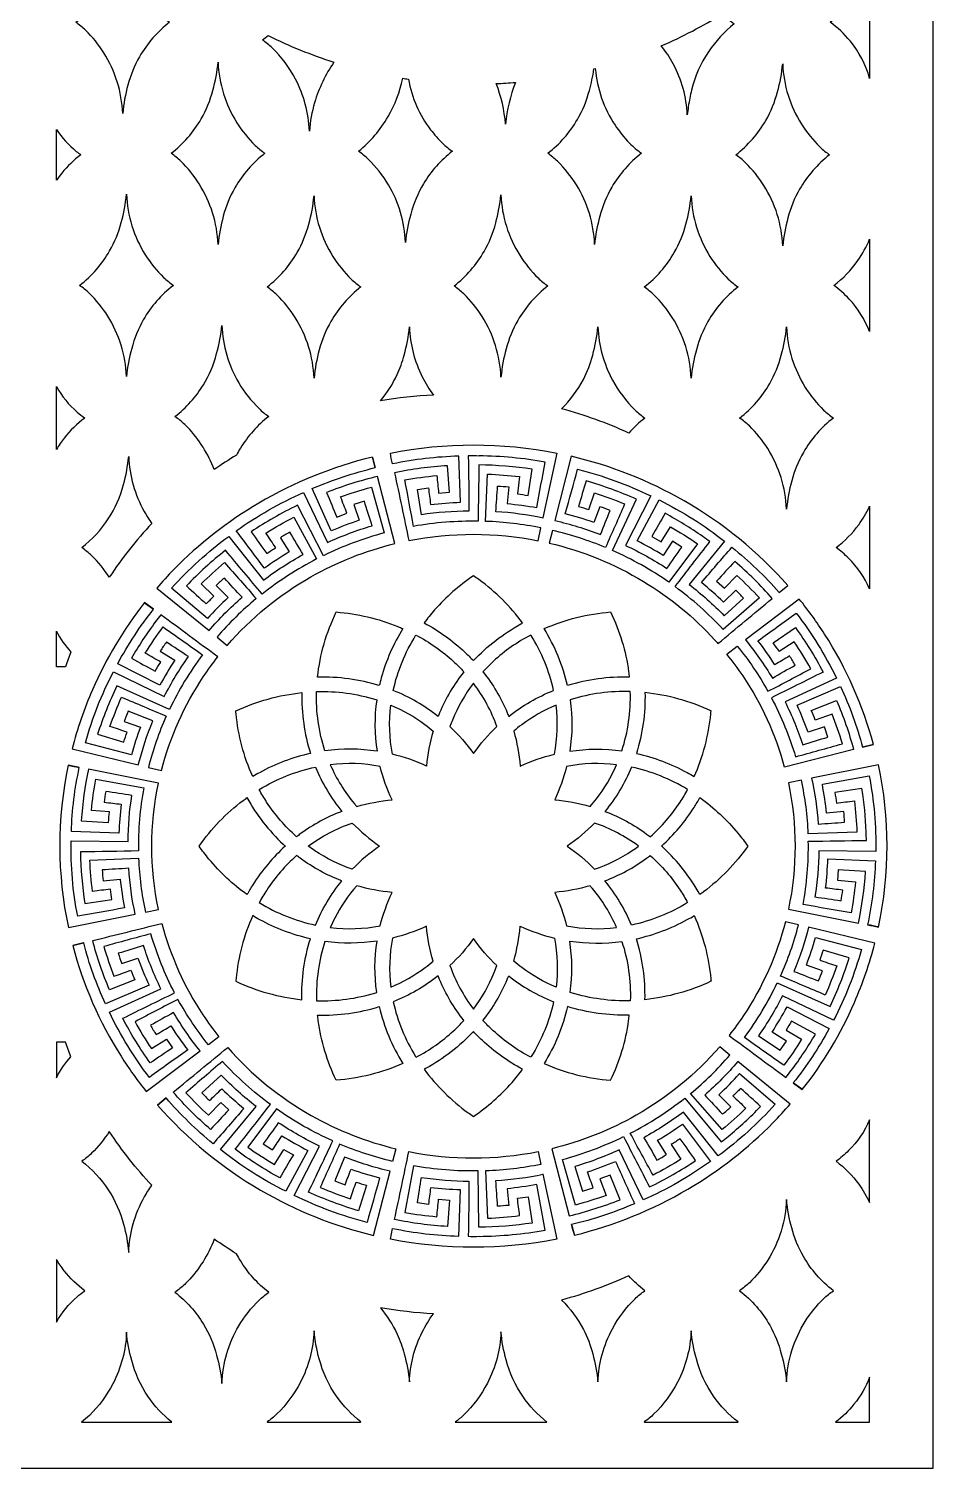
# Model space of a CAD drawing. Header units: millimetres. Extents: x -250 to 750, y -1000 to 1000.
# Drawn here: x 260 to 750, y -1000 to -220 of the extents above; entities that cross this region are included whole.
import ezdxf

# ---------------------------------------------------------------- set-up
doc = ezdxf.new("R2010")
doc.units = ezdxf.units.MM
doc.layers.add('Default', color=70, linetype='Continuous')

msp = doc.modelspace()

# ---------------------------------------------------------------- linework, layer by layer
at = {"layer": 'Default'}
msp.add_lwpolyline([(250, 1000), (-250, 1000), (-250, -1000), (250, -1000), (249.78, -1000), (749.78, -1000), (749.78, 1000), (249.78, 1000)], close=True, dxfattribs=at)
for points in [[(310.65, -265.99, 0.13167), (300.45, -233.19, 0.058193), (290.52, -220.91, 0.03617), (285.24, -216.61, 0.098327), (301.52, -197.95, 0.067353), (307.8, -182.51, 0.046193), (310.65, -167.24, 0.13167), (320.84, -200.04, 0.058193), (330.77, -212.31, 0.03617), (336.05, -216.61, 0.098327), (319.77, -235.28, 0.067353), (313.49, -250.72, 0.046193)], [(715.29, -186.21), (715.29, -247.02, 0.106176), (704.82, -226.76, 0.067115), (693.87, -216.61, 0.082752), (708.36, -200.66, 0.062735)], [(635.6, -212.07, 0.043765), (641.97, -217.43, 0.077604), (627.99, -232.68, 0.087097), (618.87, -253.39, 0.009958), (617.9, -257.71, 0.027135), (616.57, -266.81, 0.112816), (608.95, -239.22, 0.045019), (602.46, -229.4, 0.037538)], [(425.12, -238.21, 0.079359), (414.64, -260.2, 0.051204), (411.78, -275.54, 0.111278), (404.29, -247.45, 0.078427), (391.65, -230.47, 0.036127), (386.38, -226.17, 0.019283), (389.44, -223.81, 0.038225)], [(362.32, -337, 0.13167), (352.12, -304.2, 0.058193), (342.19, -291.93, 0.03617), (336.92, -287.63, 0.098327), (353.19, -268.96, 0.067353), (359.48, -253.52, 0.046193), (362.32, -238.25, 0.13167), (372.51, -271.05, 0.058193), (382.44, -283.32, 0.03617), (387.72, -287.63, 0.098327), (371.45, -306.29, 0.067353), (365.16, -321.73, 0.046193)], [(566.72, -241.73, 0.12549), (577.4, -272.37, 0.046784), (585.27, -282.13, 0.04634), (591.74, -287.63, 0.09654), (575.69, -305.91, 0.069127), (569.18, -321.73, 0.046185), (566.34, -337, 0.129347), (556.47, -304.73, 0.06049), (546.22, -291.93, 0.036119), (540.94, -287.63, 0.09654), (556.99, -269.34, 0.069127), (563.5, -253.52, 0.035119), (565.92, -241.94)], [(668.24, -337.82, 0.13167), (658.04, -305.02, 0.058193), (648.11, -292.75, 0.03617), (642.84, -288.45, 0.098327), (659.11, -269.78, 0.067353), (665.4, -254.34, 0.046193), (668.24, -239.07, 0.13167), (678.43, -271.87, 0.058193), (688.36, -284.15, 0.03617), (693.64, -288.45, 0.098327), (677.37, -307.11, 0.067353), (671.08, -322.55, 0.046193)], [(465.45, -247.46, 0.118206), (477.49, -274.86, 0.037492), (483.99, -282.21, 0.036124), (489.27, -286.51, 0.093178), (473.64, -304.08, 0.072449), (466.71, -320.61, 0.046195), (463.87, -335.88, 0.124955), (454.61, -304.61, 0.064873), (443.74, -290.81, 0.036124), (438.47, -286.51, 0.088868), (454.45, -267.71, 0.081724), (462.37, -246.99, 0.003065)], [(523.45, -249.18, 0.072366), (518.11, -271.8, 0.0699), (513.05, -249.85, 0.010221)], [(274.79, -274.72, 0.07813), (285.52, -286.55, 0.015117), (288.02, -288.45, 0.065676), (277.62, -298.34, 0.022), (274.79, -302.17)], [(312.71, -408.58, 0.13167), (302.52, -375.78, 0.058193), (292.59, -363.5, 0.03617), (287.31, -359.2, 0.098327), (303.58, -340.53, 0.067353), (309.87, -325.1, 0.046193), (312.71, -309.82, 0.13167), (322.91, -342.62, 0.058193), (332.84, -354.9, 0.03617), (338.11, -359.2, 0.098327), (321.84, -377.87, 0.067353), (315.55, -393.31, 0.046193)], [(414.32, -409.4, 0.13167), (404.12, -376.6, 0.058193), (394.2, -364.32, 0.03617), (388.92, -360.02, 0.098327), (405.19, -341.36, 0.067353), (411.48, -325.92, 0.046193), (414.32, -310.65, 0.13167), (424.52, -343.45, 0.058193), (434.44, -355.72, 0.03617), (439.72, -360.02, 0.098327), (423.45, -378.69, 0.067353), (417.16, -394.13, 0.046193)], [(515.6, -408.84, 0.13167), (505.4, -376.04, 0.058193), (495.47, -363.76, 0.03617), (490.2, -359.46, 0.098327), (506.47, -340.79, 0.067353), (512.76, -325.36, 0.046193), (515.6, -310.08, 0.13167), (525.79, -342.88, 0.058193), (535.72, -355.16, 0.03617), (541, -359.46, 0.098327), (524.73, -378.13, 0.067353), (518.44, -393.57, 0.046193)], [(618.63, -409.4, 0.13167), (608.44, -376.6, 0.058193), (598.51, -364.32, 0.03617), (593.23, -360.02, 0.098327), (609.5, -341.36, 0.067353), (615.79, -325.92, 0.046193), (618.63, -310.65, 0.13167), (628.83, -343.45, 0.058193), (638.76, -355.72, 0.03617), (644.03, -360.02, 0.098327), (627.76, -378.69, 0.067353), (621.47, -394.13, 0.046193)], [(715.29, -334.21), (715.29, -384.2, 0.095715), (704.3, -366.57, 0.049888), (695.94, -359.2, 0.078311), (708.95, -345.76, 0.056149)], [(360.24, -458.98, 0.101272), (345.8, -436.07, 0.007988), (344.26, -434.52, 0.036186), (338.98, -430.21, 0.0913), (354.37, -413.04, 0.074353), (361.55, -396.11, 0.046196), (364.39, -380.84, 0.124422), (373.57, -411.99, 0.065368), (384.51, -425.91, 0.036186), (389.79, -430.21, 0.0913), (374.4, -447.39, 0.01697), (372.3, -451.1, 0.016249)], [(450.26, -421.78, 0.067634), (459.36, -407.54, 0.045459), (463.15, -396.93, 0.046196), (465.99, -381.66, 0.106702), (472.92, -408.66, 0.04336), (479.01, -418.59, 0.031831)], [(548.46, -426.04, 0.07888), (560.25, -410.11, 0.056996), (565.31, -396.93, 0.046196), (568.15, -381.66, 0.114461), (576.03, -410.5, 0.075284), (588.27, -426.73, 0.036173), (593.55, -431.04, 0.046501), (584.84, -439.19, 0.042898)], [(670.31, -480.41, 0.13167), (660.11, -447.61, 0.058193), (650.18, -435.34, 0.03617), (644.9, -431.04, 0.098327), (661.18, -412.37, 0.067353), (667.47, -396.93, 0.046193), (670.31, -381.66, 0.13167), (680.5, -414.46, 0.058193), (690.43, -426.73, 0.03617), (695.71, -431.04, 0.098327), (679.43, -449.7, 0.067353), (673.15, -465.14, 0.046193)], [(274.79, -414.04, 0.087251), (285.95, -427.8, 0.025309), (290.09, -431.04, 0.069268), (278.92, -441.91, 0.033205), (274.79, -448.03)], [(303.4, -517.32, 0.056067), (293.78, -505.53, 0.03618), (288.5, -501.23, 0.083432), (302.84, -485.71, 0.082204), (311.06, -467.12, 0.046195), (313.9, -451.85, 0.118902), (322.35, -481.73, 0.028439), (326.48, -488.17, 0.043251)], [(445.94, -452.17, 0.013999), (447.48, -457.92, -0.005941), (445.99, -452.16, 0.073193), (384.47, -477.16, 0.065962), (338.27, -513.22, 0.015293), (329.12, -523.13), (357.43, -546.21, -0.03577), (375.35, -528.12, -0.001948), (365.73, -517.77, 0.025408), (361.29, -521.77), (367.74, -528.29, 0.020047), (356.53, -539.7), (337.17, -523.18, -0.051555), (368.09, -495.16), (386.86, -518.91, -0.03533), (408.39, -505, -0.002649), (401.3, -492.89, 0.019704), (396.07, -495.86, -0.003616), (400.92, -503.59, 0.01917), (387.43, -512.37, 0.001623), (372.22, -492.18, -0.051017), (408.65, -471.31), (421.68, -498.43, -0.035068), (445.8, -489.38, -0.002155), (441.58, -476.07), (435.82, -477.86, -0.002027), (438.82, -486.42, 0.019263), (423.69, -492.17), (413.34, -469.26, -0.042703), (447.49, -457.93)], [(538.46, -485.2, 0.034563), (512.83, -481.78, 0.001841), (513.78, -467.89, -0.018873), (519.82, -468.35), (518.92, -477.35, -0.01664), (535.01, -479.56, -0.003545), (539.63, -454.95, 0.042814), (503.72, -451.56), (503.71, -451.61, 0.017585), (497.9, -451.6, -0.001849), (498.28, -481.48, 0.034599), (472.49, -483.47), (470.34, -469.71), (476.34, -468.9, 0.003034), (477.45, -477.88, -0.016657), (493.66, -476.68), (492.73, -451.69, 0.04283), (456.9, -455.85, -0.045642), (455.67, -450.02, -0.098137), (545.81, -450.05), (538.36, -485.19)], [(671.02, -521.74, 0.08164), (614.84, -475.91, 0.072462), (553.58, -451.74), (544.86, -486.6, -0.035589), (569.53, -494.14, -0.005356), (574.8, -481.18, 0.019773), (569.13, -479.09), (565.98, -487.6, 0.017639), (550.46, -482.93, 0.00118), (557.12, -458.76, -0.050134), (596.73, -473.18), (583.14, -500.05, -0.035069), (605.55, -512.58, -0.007365), (613.58, -501.04), (608.52, -497.81), (603.54, -505.46, 0.018007), (589.43, -497.64), (601.32, -475.44, -0.050769), (636.78, -497.83), (617.52, -521.21, -0.036434), (636.6, -538.15), (647.02, -528.57, 0.028032), (642.79, -524.36), (636.23, -530.78, 0.017756), (624.19, -520.18, -0.002621), (640.76, -501.01, -0.043695), (666.4, -525.64)], [(503.64, -456.53, -0.00077), (503.19, -486.99, 0.048218), (468.25, -489.72, -0.000999), (463.54, -464.51, -0.02121), (480.87, -462.22, -0.002004), (481.79, -471.67), (487.64, -471.2), (486.67, -456.88, 0.034215), (457.92, -460.64, -0.001245), (465.69, -497.46, -0.098482), (535.75, -497.52), (537.22, -490.56, 0.041506), (507.31, -487.01), (508.28, -461.4, -0.017389), (525.71, -462.77), (524.53, -472.19, -0.005605), (530.34, -472.95), (532.57, -458.76, 0.034101), (503.65, -456.45)], [(366.37, -502.71, 0.035127), (345.16, -521.91, 0.006746), (355.97, -531.71, -0.017048), (360.05, -527.62), (353.09, -520.94, -0.020387), (365.9, -509.38, -0.001602), (383.02, -528.89, 0.04246), (361.76, -549.74), (367.26, -554.22, -0.084835), (412.51, -517.16, -0.069498), (458.16, -499.04), (448.72, -462.67, 0.03429), (421.13, -471.39, 0.001332), (426.67, -484.7, -0.004531), (432.15, -482.66, -0.002233), (428.75, -473.76, -0.019947), (445.39, -468.53), (452.41, -493.23, 0.048666), (419.4, -505.63), (405.28, -478.32, 0.034913), (380.29, -492.62, 0.002652), (388.67, -504.45, -0.006862), (393.56, -501.31, 0.003323), (388.26, -493.33, -0.018916), (403.34, -484.73), (415.71, -507.38, 0.04591), (386.21, -526.38, -0.001265)], [(624.94, -495.25, 0.029044), (604.5, -482.66, 0.004662), (597.29, -495.19), (602.37, -498.05), (607.38, -489.9, -0.020405), (622.02, -499.19), (606.61, -519.99, 0.04885), (575.94, -502.83), (589, -475.04, 0.034151), (561.83, -465.14, 0.005175), (557.59, -478.89, -0.015919), (563.18, -480.62), (566.26, -471.6, -0.022718), (582.62, -477.6, -0.003262), (572.22, -501.15, 0.041842), (543.52, -491.93), (541.8, -498.79, -0.078151), (592.74, -519.54, -0.072902), (631.49, -551.34, -0.00366), (633.16, -553.2, -0.000535), (662.56, -528.82, 0.035163), (642.25, -508.72, 0.002991), (632.42, -519.44), (636.74, -523.29), (643.45, -516.39, -0.019846), (655.67, -528.52), (635.99, -545.61, 0.047241), (609.89, -522.39, -0.001549), (628.81, -498.02, 0.005715)], [(715.29, -478.87), (715.29, -523.59, 0.094744), (703.96, -506.99, 0.041001), (697.13, -501.23, 0.074956), (709.44, -488.82, 0.050289)], [(500.67, -562.49, -0.077103), (526.33, -542.61, -0.002729), (527.35, -542.06, 0.075253), (503.63, -518.59, 0.008037), (500.67, -516.5, 0.063484), (479.68, -535.04, 0.020637), (474, -542.06, -0.065587), (495.97, -557.8, -0.016224)], [(717.44, -607.89), (711.53, -609.43), (717.46, -607.93, 0.076733), (690.96, -548.16, 0.027067), (677.23, -529.11), (648.09, -551.2, -0.0367), (662.63, -571.96, -0.008397), (675.05, -564.97, 0.011523), (671.94, -559.92, -0.005876), (664.03, -564.7, 0.018052), (654.84, -551.69, 0.001755), (675.51, -536.75, -0.052032), (697.37, -571.89), (669.53, -584.78, -0.036503), (679.09, -608.1, -0.001555), (692.77, -603.88), (690.86, -598.3), (682.07, -601.3, 0.020059), (676, -586.68), (699.52, -576.42, -0.044831), (711.53, -609.44)], [(322.48, -531.09), (327.36, -534.65), (322.51, -531.05, 0.064125), (294.26, -578.27, 0.03987), (283.23, -610.32), (319.11, -619, -0.036924), (327.03, -595.11), (313.7, -589.92, 0.014397), (311.52, -595.4), (320.27, -598.51, 0.018864), (315.36, -613.54), (290.49, -606.93, -0.052818), (305.59, -568.59), (333.2, -581.94, -0.036508), (346.25, -560.28, -0.003388), (334.41, -552.42, 0.02232), (331.05, -557.3), (338.9, -562.18, 0.020089), (330.75, -575.82), (307.95, -564.15, -0.04429), (327.38, -534.65)], [(328.5, -541.36, 0.029799), (315.4, -561.11, 0.003634), (328.28, -568.18, -0.012846), (331.26, -563.27, -0.005275), (322.88, -558.36, -0.020153), (332.54, -544.22, -0.001586), (353.9, -559.29, 0.05025), (336.03, -588.94), (307.46, -576.11, 0.035976), (297.09, -602.4), (311.24, -606.6, -0.006529), (313.05, -601.18, -0.004336), (303.78, -598.14, -0.020404), (310.05, -582.31, -0.001933), (334.27, -592.54, 0.043796), (324.6, -620.33), (331.61, -622.02, -0.084154), (354.33, -571.23, -0.019859), (362.19, -560.41, -0.002765), (331.39, -537.62, 0.005644)], [(462.44, -545.12, 0.813109), (462.42, -545.12, 0.071065), (450.75, -571.84, 0.010472), (449.69, -576, 0.080798), (416.23, -571.43, -0.085499), (426.35, -536.12, -0.075745), (459.74, -544, -0.006415), (462.42, -545.12)], [(538.93, -545.12, -0.082364), (574.99, -536.12), (575.01, -536.12, -0.078804), (584.77, -568.48, -0.006903), (585.13, -571.43, 0.081), (551.66, -576, 0.081318), (538.93, -545.12)], [(690.11, -568.69, 0.000748), (662.13, -582.62, -0.048424), (675.19, -614.55, 0.002979), (700.58, -607.5, 0.019783), (695.04, -591.41), (685.89, -594.79, 0.01538), (683.74, -589.49), (697.4, -584, -0.036083), (706.65, -610.68), (669.26, -620.18, 0.082022), (646.74, -570.8, 0.021946), (637.95, -558.89), (643.64, -554.58, -0.043155), (660.26, -579.08, 0.002532), (683.48, -566.86, 0.01994), (674.47, -552.31), (666.3, -557.54, 0.02184), (663.01, -552.82), (675.13, -544.59, -0.03606)], [(279.64, -565.75), (274.79, -565.75), (274.79, -546.48, 0.06663), (282.53, -557.8, 0.010042)], [(481.55, -592.69, 0.073162), (457.24, -578.64, -0.085817), (469.38, -548.94), (469.6, -548.59, -0.065399), (489.92, -562.93, -0.02093), (495.49, -568.52, 0.06833), (482.32, -590.82, 0.00535)], [(519.8, -592.69, -0.07279), (544.11, -578.64, 0.085678), (531.95, -548.89), (531.76, -548.59, 0.065839), (511.55, -562.8, 0.02172), (505.85, -568.52, -0.068721), (518.98, -590.67, -0.005839)], [(500.67, -612.85, -0.048183), (513.38, -598.24, 0.078948), (500.67, -574.73, 0.066695), (489.31, -594.66, 0.011154), (487.96, -598.24, -0.049568)], [(412.39, -612.73, 0.069715), (384.78, -623.18, 0.010087), (381.09, -625.3, -0.081256), (372.09, -591.21, -0.003389), (371.95, -589.74, -0.082495), (407.75, -579.78, 0.082614)], [(448.49, -611.56, 0.073764), (420.26, -611.35, -0.08633), (415.7, -579.24, -0.08418), (447.72, -583.55), (448.27, -583.73, 0.075797)], [(552.87, -611.56, -0.073251), (581.09, -611.35, 0.086332), (585.66, -579.24, 0.084075), (553.6, -583.57), (553.09, -583.73, -0.075071)], [(629.38, -589.74, 0.082471), (593.61, -579.78, -0.083921), (588.96, -612.73, -0.069873), (616.52, -623.15, -0.010295), (620.27, -625.3, 0.081324), (629.27, -591.24, 0.003463), (629.4, -589.74), (629.38, -589.74)], [(475.25, -619.56, 0.047468), (456.83, -613.18, -0.078548), (455.9, -586.56, -0.061295), (474.4, -597.1, -0.01641), (478.83, -600.63, 0.047654)], [(526.09, -619.56, -0.047029), (544.53, -613.18, 0.078545), (545.46, -586.56, 0.060846), (526.83, -597.2, 0.01576), (522.51, -600.63, -0.04899)], [(281.15, -619.19, 0.002413), (287.13, -620.33, -0.009931), (281.16, -619.14, 0.105354), (281.25, -707.09), (317.46, -699.8, -0.037289), (313.9, -674.94, -0.00199), (299.58, -675.88, 0.012323), (300.06, -681.73), (309.33, -680.85, 0.019038), (311.64, -696.46, 0.001062), (286.27, -700.98, -0.05347), (282.72, -660.08), (313.57, -660.48, -0.037265), (315.63, -635.47, -0.00365), (301.44, -633.37, 0.011995), (300.61, -639.19, -0.010105), (309.86, -640.28, 0.019248), (308.63, -656), (282.86, -655.09, -0.045185), (287.16, -620.34)], [(292.1, -621.32, 0.036234), (288.22, -649.22), (302.98, -650.16, -0.006888), (303.46, -644.48), (293.72, -643.59, -0.020966), (296.09, -626.77), (322.08, -631.36, 0.051513), (319.25, -665.59, -0.001866), (287.77, -666.07, 0.036205), (290.19, -694.12), (304.82, -691.94, -0.006645), (304.03, -686.3, -0.001834), (294.31, -687.47, -0.020978), (292.88, -670.56), (319.27, -669.58, 0.044013), (323, -698.68), (330.05, -697.26, -0.10537), (330, -628.87)], [(429.39, -644.15, 0.067049), (406.86, -656.39, 0.006574), (404.86, -657.89, -0.065064), (388.66, -639.09, -0.020727), (384.62, -632.35, -0.085657), (415.1, -620.19, 0.073567)], [(456.65, -637.91, -0.049793), (450.15, -619.77, 0.076555), (423.13, -618.86, 0.072082), (436.28, -640.11, 0.005155), (437.46, -641.49, -0.046763)], [(544.71, -637.91, -0.048277), (563.9, -641.49, 0.061653), (575.8, -624, 0.016642), (578.23, -618.86, 0.076483), (551.19, -619.77, -0.048938)], [(571.96, -644.15, -0.066937), (594.53, -656.41, -0.006438), (596.49, -657.89, 0.065198), (612.67, -639.13, 0.020952), (616.73, -632.35, 0.086217), (586.25, -620.19, -0.07429)], [(720.21, -706.76, 0.012833), (714.25, -705.62, -0.002497), (720.2, -706.81, 0.105354), (720.1, -618.85), (683.9, -626.14, -0.037164), (687.46, -651, -0.001759), (701.78, -650.06, 0.019492), (701.3, -644.21), (692.02, -645.09, 0.017891), (689.72, -629.48), (715.08, -624.96, -0.05434), (718.64, -665.86), (687.79, -665.46, -0.037064), (685.72, -690.47, -0.003108), (699.91, -692.57, 0.004122), (700.75, -686.75, -0.011976), (691.5, -685.66, 0.018105), (692.73, -669.94), (718.5, -670.85, -0.045084), (714.19, -705.61)], [(713.47, -655.2, 0.030006), (711.16, -631.83), (696.54, -634, -0.006739), (697.33, -639.65, -0.005042), (707.05, -638.47, -0.019278), (708.47, -655.38), (682.09, -656.36, 0.043958), (678.36, -627.26), (671.31, -628.68, -0.10537), (671.35, -697.08), (709.26, -704.62, 0.036011), (713.14, -676.73), (698.38, -675.79), (697.9, -681.46), (707.64, -682.36, -0.023267), (705.26, -699.17, -0.002442), (679.28, -694.58, 0.051527), (682.11, -660.35, -0.001684), (713.59, -659.87, 0.006397)], [(398.74, -662.96, 0.066187), (381.16, -683.91, 0.015072), (378, -689.23, -0.063894), (357.38, -669.95, -0.02007), (352.05, -662.96, -0.078596), (375.88, -638.27, -0.005889), (378, -636.71, 0.079093), (397.67, -661.98, 0.003508)], [(602.62, -662.96, 0.066145), (620.21, -642, 0.014973), (623.35, -636.71, -0.063685), (644.04, -656.06, -0.019685), (649.31, -662.96, -0.078433), (625.42, -687.7, -0.005734), (623.35, -689.23, 0.078818), (603.62, -663.88, 0.003234)], [(449.85, -662.96, 0.048168), (435.03, -675.47, -0.06572), (414.79, -665.5, -0.012896), (411.19, -662.96, -0.07782), (435.03, -650.47, 0.047749)], [(551.51, -662.96, -0.048167), (566.33, -675.47, 0.065317), (586.68, -665.42, 0.012326), (590.17, -662.96, 0.077636), (566.33, -650.47, -0.047605)], [(429.39, -681.79, -0.067049), (406.86, -669.55, -0.006574), (404.86, -668.05, 0.065197), (388.68, -686.81, 0.02095), (384.62, -693.59, 0.085659), (415.1, -705.75, -0.074552)], [(571.96, -681.79, 0.066937), (594.53, -669.53, 0.006438), (596.49, -668.05, -0.065064), (612.7, -686.86, -0.020728), (616.73, -693.59, -0.085795), (586.25, -705.75, 0.073655)], [(456.65, -688.04, -0.048265), (437.46, -684.45, 0.061656), (425.55, -701.94, 0.016648), (423.13, -707.08, 0.077123), (450.15, -706.15, -0.048027)], [(544.71, -688.04, -0.050314), (551.19, -706.15, 0.077023), (578.23, -707.08, 0.072085), (565.08, -685.83, 0.005158), (563.9, -684.45, -0.046852)], [(412.39, -713.19, -0.070053), (384.9, -702.83, -0.010517), (381.09, -700.64, 0.081323), (372.09, -734.7, 0.003462), (371.95, -736.2, 0.082495), (407.75, -746.17, -0.083852)], [(629.38, -736.2, -0.082471), (593.61, -746.17, 0.082436), (588.96, -713.19, 0.069829), (616.54, -702.78, 0.010221), (620.27, -700.64, -0.080898), (629.28, -734.89, -0.002996), (629.4, -736.2), (629.38, -736.2)], [(310.71, -756.23, 0.000522), (338.77, -742.45, -0.048389), (325.89, -710.45, 0.002199), (300.46, -717.37, 0.020572), (305.91, -733.49, 0.007967), (315.08, -730.15, 0.006429), (317.21, -735.46), (303.51, -740.89, -0.036086), (294.41, -714.16, 0.000654), (331.86, -704.85, 0.082026), (354.09, -754.34, 0.021969), (362.81, -766.31), (357.1, -770.6, -0.043041), (340.62, -746.01, 0.004383), (317.33, -758.1, 0.019514), (326.25, -772.69), (334.46, -767.51), (337.72, -772.25, -0.004988), (325.55, -780.42, -0.035611)], [(475.25, -706.38, -0.047468), (456.83, -712.76, 0.07852), (455.9, -739.38, 0.060996), (474.48, -728.77, 0.015943), (478.83, -725.31, -0.047561)], [(526.09, -706.38, 0.047029), (544.53, -712.76, -0.078517), (545.46, -739.38, -0.061032), (526.88, -728.79, -0.016049), (522.51, -725.31, 0.048531)], [(672.86, -784.58, 0.029533), (685.95, -764.83), (673.08, -757.76, -0.007764), (670.1, -762.67), (678.47, -767.58, -0.024997), (668.82, -781.73, -0.000785), (647.46, -766.66, 0.050285), (665.32, -737), (693.9, -749.83, 0.035912), (704.27, -723.54), (690.11, -719.35, -0.006778), (688.3, -724.76, 0.004933), (697.58, -727.8, -0.018557), (691.3, -743.64, 0.002384), (667.09, -733.41, 0.043803), (676.76, -705.62), (669.74, -703.92, -0.084154), (647.03, -754.71, -0.019858), (639.17, -765.53, -0.000466), (669.97, -788.32, 0.006347)], [(678.88, -794.86), (674.05, -791.33), (674.02, -791.33), (678.85, -794.9, 0.064125), (707.1, -747.67, 0.039869), (718.13, -715.62), (682.24, -706.94, -0.036656), (674.33, -730.83, -0.001529), (687.65, -736.02, 0.010842), (689.84, -730.55), (681.08, -727.43, 0.020843), (686, -712.41), (710.87, -719.01, -0.053197), (695.77, -757.35), (668.15, -744, -0.037168), (655.1, -765.66), (666.95, -773.53), (670.3, -768.64), (662.46, -763.77, 0.018694), (670.61, -750.12), (693.41, -761.79, -0.044168), (673.98, -791.29)], [(283.6, -716.89), (289.5, -715.38, -0.003216), (283.59, -716.84, 0.076822), (309.78, -776.83, 0.026965), (323.37, -795.88), (352.63, -773.95, -0.036686), (338.21, -753.12, -0.000764), (325.75, -760.04, 0.015376), (328.83, -765.1, -0.011573), (336.77, -760.37, 0.017196), (345.88, -773.42, 0.003231), (325.12, -788.25, -0.052265), (303.47, -752.99), (331.38, -740.25, -0.036996), (321.95, -716.88, -0.001709), (308.25, -721.03, 0.009552), (310.12, -726.62, -0.008006), (318.93, -723.66, 0.018), (324.92, -738.32), (301.34, -748.45, -0.045041), (289.53, -715.37)], [(448.49, -714.38, -0.073253), (420.26, -714.6, 0.086324), (415.7, -746.71, 0.084019), (447.78, -742.37), (448.27, -742.22, -0.075069)], [(500.67, -713.09, -0.049424), (487.96, -727.7, 0.07845), (500.67, -751.22, 0.067101), (511.98, -731.41, 0.011709), (513.38, -727.7, -0.048321)], [(552.87, -714.38, 0.073765), (581.09, -714.6, -0.086303), (585.66, -746.71, -0.084295), (553.68, -742.4), (553.09, -742.22, 0.075071)], [(481.55, -733.25, -0.072729), (457.24, -747.3, 0.085885), (469.37, -776.98), (469.6, -777.35, 0.065829), (489.8, -763.13, 0.02166), (495.49, -757.42, -0.068536), (482.35, -735.2, -0.005593)], [(519.8, -733.25, 0.073434), (544.11, -747.3, -0.085886), (531.99, -776.98), (531.76, -777.35, -0.065261), (511.4, -762.98, -0.020742), (505.85, -757.42, 0.06851), (519.01, -735.2, 0.00559)], [(462.42, -780.82, -0.081876), (426.37, -789.82), (426.35, -789.82, -0.078819), (416.59, -757.46, -0.00692), (416.23, -754.51, 0.080952), (449.69, -749.94, 0.081316), (462.42, -780.82)], [(538.93, -780.82, 0.081876), (574.99, -789.82), (575.01, -789.82, 0.078812), (584.77, -757.46, 0.006912), (585.13, -754.51, -0.080997), (551.66, -749.94, -0.081319), (538.93, -780.82)], [(500.67, -763.45, -0.077268), (475.08, -783.3, -0.002868), (474, -783.88, 0.07515), (497.76, -807.39, 0.007879), (500.67, -809.44, 0.063568), (521.65, -790.95, 0.020812), (527.35, -783.88, -0.06546), (505.34, -768.12, -0.01607)], [(279.64, -769.16), (274.79, -769.16), (274.79, -788.43, -0.06663), (282.53, -777.11, -0.010042)], [(458.62, -826.93), (456.86, -833.78, -0.041281), (428.21, -824.41, 0.000781), (417.67, -847.9, 0.018283), (434, -853.99, 0.000866), (437.13, -844.99, 0.006783), (442.71, -846.74, -0.003084), (438.39, -860.47, -0.034358), (411.29, -850.43, 0.001252), (424.5, -822.7, -0.048648), (393.93, -805.38), (378.4, -826.11, 0.018987), (392.98, -835.47), (398.04, -827.34, 0.009439), (403.11, -830.23, -0.00215), (395.83, -842.72, -0.034735), (371.6, -827.23, 0.00216), (390.67, -802.96, -0.047304), (364.7, -779.6, 0.002528), (344.92, -796.58, 0.019505), (357.07, -808.78), (363.82, -801.91), (368.12, -805.79, -0.004315), (358.23, -816.46, -0.03525), (338.03, -796.25, 0.000435), (367.57, -772.03, 0.084724), (412.84, -808.91, 0.069643)], [(638.69, -820.25, 0.029894), (656.2, -804.03, 0.007935), (645.39, -794.23, -0.019231), (641.31, -798.33, -0.003745), (648.26, -805.01, -0.020775), (635.46, -816.56), (618.34, -797.06, 0.042982), (639.6, -776.21), (634.09, -771.72, -0.084833), (588.85, -808.79, -0.0695), (543.19, -826.9), (552.64, -863.27, 0.034248), (580.23, -854.55), (574.69, -841.24), (569.21, -843.28), (572.61, -852.19, -0.019646), (555.97, -857.41), (548.94, -832.72, 0.048631), (581.96, -820.32, -0.001924), (596.07, -847.63, 0.034686), (621.07, -833.33, 0.005138), (612.69, -821.49, -0.020443), (607.8, -824.64), (613.1, -832.61, -0.018454), (598.02, -841.21, -0.003426), (585.65, -818.57, 0.045879), (615.14, -799.56), (634.99, -823.24, 0.005122)], [(555.42, -873.77, -0.011324), (553.87, -868.02), (555.36, -873.78, 0.073194), (616.89, -848.79, 0.065962), (663.09, -812.72, 0.015291), (672.24, -802.81), (643.93, -779.74, -0.036032), (626, -797.83, -0.002062), (635.63, -808.17, 0.024967), (640.07, -804.18), (633.62, -797.65, 0.020193), (644.83, -786.24), (664.19, -802.77, -0.051194), (633.27, -830.79), (614.5, -807.03, -0.035531), (592.97, -820.94, -0.007686), (600.06, -833.05, 0.010284), (605.28, -830.09), (600.44, -822.36, 0.017239), (613.93, -813.57), (629.14, -833.77, -0.05131), (592.71, -854.64), (579.68, -827.51, -0.035313), (555.56, -836.57), (559.78, -849.87), (565.54, -848.08, -0.005519), (562.53, -839.52, 0.01815), (577.66, -833.77, 0.003849), (588.01, -856.68, -0.042666), (553.87, -868.01)], [(329.5, -803.25), (334.18, -799.41), (329.53, -803.28, 0.081607), (385.41, -849.39, 0.072515), (446.56, -873.91), (455.5, -839.11, -0.035211), (430.87, -831.44), (425.52, -844.36, 0.005902), (431.17, -846.48, -0.003134), (434.37, -837.99, 0.018048), (449.87, -842.75, 0.000514), (443.07, -866.87, -0.05034), (403.54, -852.24), (417.29, -825.45, -0.03597), (394.95, -812.8, -0.005389), (386.85, -824.29), (391.89, -827.55, -0.003106), (396.92, -819.93, 0.016692), (410.98, -827.83), (398.96, -849.96, -0.050828), (363.63, -827.38), (383.03, -804.1, -0.035969), (364.04, -787.06), (353.57, -796.58, 0.02302), (357.77, -800.82, -0.009242), (364.37, -794.44, 0.017573), (376.34, -805.1, 0.00135), (359.67, -824.19, -0.043413), (334.18, -799.41)], [(303.4, -817.59, -0.056067), (293.78, -829.38, -0.03618), (288.5, -833.68, -0.083432), (302.84, -849.2, -0.082204), (311.06, -867.79, -0.046195), (313.9, -883.06, -0.118902), (322.35, -853.18, -0.028439), (326.48, -846.74, -0.043251)], [(715.29, -856.04), (715.29, -811.32, -0.094744), (703.96, -827.92, -0.041001), (697.13, -833.68, -0.074956), (709.44, -846.09, -0.050289)], [(503.64, -869.41), (503.19, -838.95, -0.047872), (468.25, -836.22), (463.54, -861.43, 0.020965), (480.87, -863.72, 0.002734), (481.79, -854.27), (487.64, -854.73), (486.67, -869.06, -0.034026), (457.92, -865.3, 0.001038), (465.69, -828.48, 0.098482), (535.75, -828.42), (537.22, -835.38, -0.04124), (507.31, -838.93), (508.28, -864.54, 0.019469), (525.71, -863.17, -0.001691), (524.53, -853.75, 0.005961), (530.34, -852.98), (532.57, -867.17, -0.034194), (503.65, -869.49)], [(538.36, -840.75), (545.81, -875.89, -0.09814), (455.67, -875.92), (456.9, -870.09, 0.042536), (492.73, -874.25), (493.66, -849.26, -0.015813), (477.45, -848.07, 0.002903), (476.34, -857.04), (470.34, -856.24, 0.001977), (472.49, -842.47, 0.035446), (498.28, -844.46, -0.002099), (497.9, -874.34, 0.019334), (503.71, -874.33), (503.72, -874.38, 0.042777), (539.63, -870.99), (535.01, -846.38, -0.017006), (518.92, -848.59), (519.82, -857.59, -0.019611), (513.78, -858.05, 0.001822), (512.83, -844.15, 0.035413), (538.46, -840.73)], [(670.31, -854.5, -0.13167), (660.11, -887.3, -0.058193), (650.18, -899.57, -0.03617), (644.9, -903.87, -0.098327), (661.18, -922.54, -0.067353), (667.47, -937.98, -0.046193), (670.31, -953.25, -0.13167), (680.5, -920.45, -0.058193), (690.43, -908.18, -0.03617), (695.71, -903.87, -0.098327), (679.43, -885.21, -0.067353), (673.15, -869.77, -0.046193)], [(360.24, -875.93, -0.101272), (345.8, -898.84, -0.007988), (344.26, -900.39, -0.036186), (338.98, -904.7, -0.0913), (354.37, -921.87, -0.074353), (361.55, -938.8, -0.046196), (364.39, -954.07, -0.124422), (373.57, -922.92, -0.065368), (384.51, -909, -0.036186), (389.79, -904.7, -0.0913), (374.4, -887.52, -0.01697), (372.3, -883.81, -0.016249)], [(274.79, -920.87, -0.087251), (285.95, -907.11, -0.025309), (290.09, -903.87, -0.069268), (278.92, -893, -0.033205), (274.79, -886.88)], [(548.46, -908.87, -0.07888), (560.25, -924.8, -0.056996), (565.31, -937.98, -0.046196), (568.15, -953.25, -0.114461), (576.03, -924.41, -0.075284), (588.27, -908.18, -0.036173), (593.55, -903.87, -0.046501), (584.84, -895.72, -0.042898)], [(450.26, -913.13, -0.067634), (459.36, -927.37, -0.045459), (463.15, -937.98, -0.046196), (465.99, -953.25, -0.106702), (472.92, -926.25, -0.04336), (479.01, -916.32, -0.031831)], [(337.22, -975, -0.075001), (324.32, -961.01, -0.086171), (315.55, -941.6, -0.046194), (312.71, -926.33, -0.11033), (305.35, -954.2, -0.079374), (292.59, -971.41, -0.029778), (288.29, -975)], [(439.56, -975), (439.72, -974.89, -0.075564), (426.48, -960.99, -0.090087), (417.16, -940.78, -0.046195), (414.32, -925.51, -0.110407), (406.95, -953.39, -0.07929), (394.2, -970.59, -0.036183), (388.92, -974.89), (389.06, -975)], [(540.43, -975, -0.075176), (527.41, -961.05, -0.087624), (518.44, -941.34, -0.046195), (515.6, -926.07, -0.110354), (508.23, -953.94, -0.079347), (495.47, -971.15, -0.032103), (490.83, -975)], [(643.88, -975), (644.03, -974.89, -0.075564), (630.79, -960.99, -0.090087), (621.47, -940.78, -0.046195), (618.63, -925.51, -0.110407), (611.26, -953.39, -0.07929), (598.51, -970.59, -0.036183), (593.23, -974.89), (593.38, -975)], [(715.29, -975), (715.29, -950.71, -0.078073), (706.86, -965.38, -0.062204), (696.9, -975)]]:
    msp.add_lwpolyline(points, format="xyb", close=True, dxfattribs=at)

doc.saveas('drawing.dxf')
